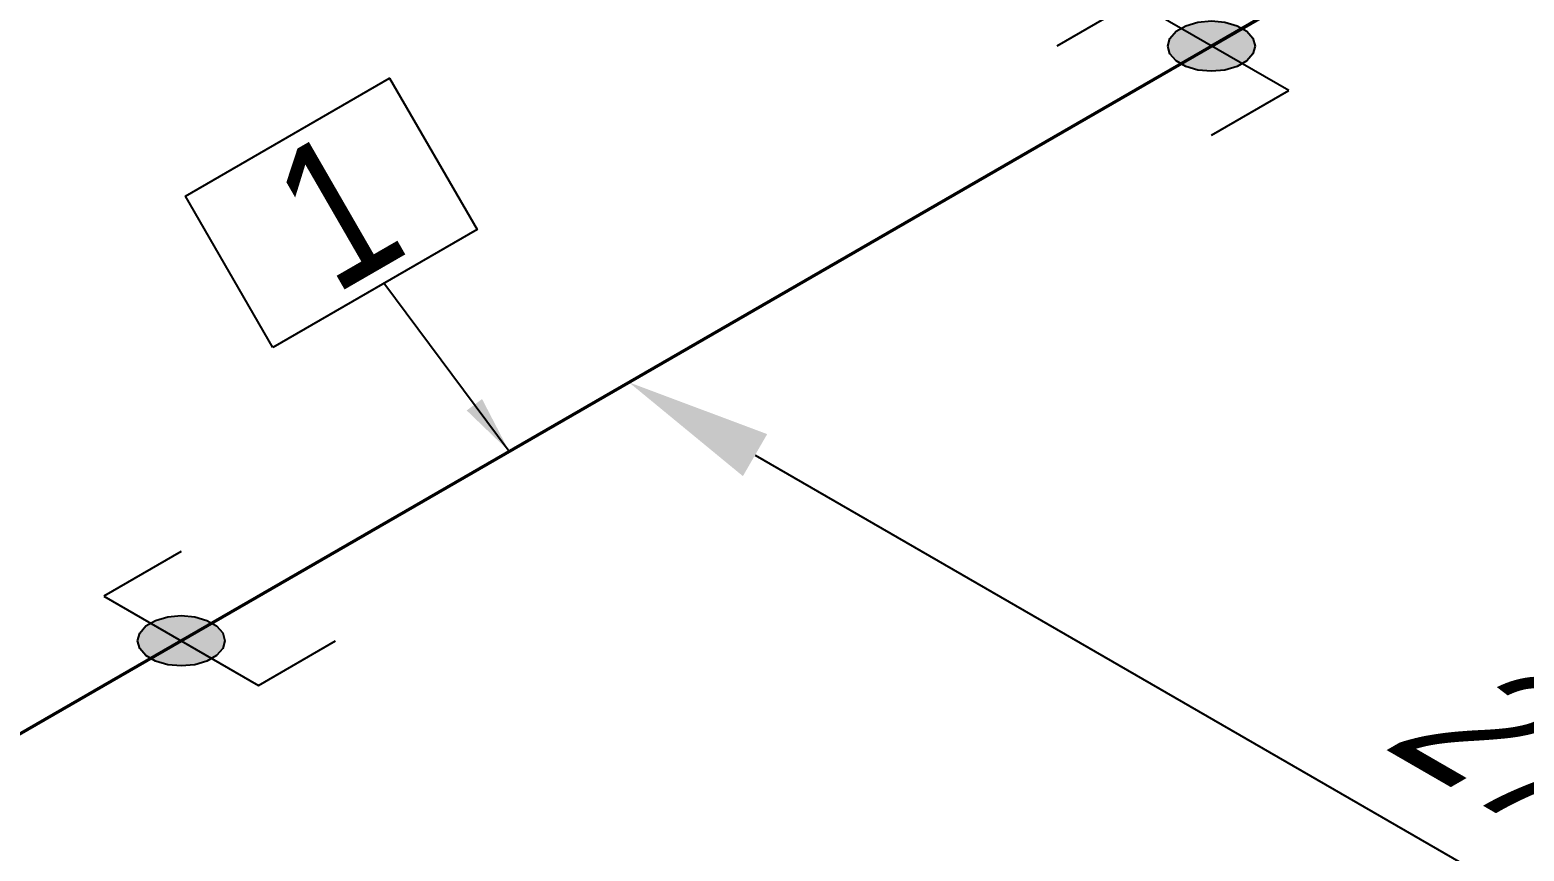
# Model space of a CAD drawing. Header units: millimetres. Extents: x 0 to 594, y 0 to 420.
# Drawn here: x 194.83 to 220.48, y 301.18 to 315.28 of the extents above; entities that cross this region are included whole.
import ezdxf
from ezdxf import colors
from ezdxf.entities.mleader import LeaderData, LeaderLine
from ezdxf.enums import TextEntityAlignment as Align
from ezdxf.math import Vec2, Vec3

# ---------------------------------------------------------------- set-up
doc = ezdxf.new("R2010")
doc.units = ezdxf.units.MM
doc.header["$LTSCALE"] = 0.25
for name, color, linetype in [('용접', 1, 'Continuous'), ('주석', 7, 'Continuous'), ('치수', 1, 'Continuous')]:
    doc.layers.add(name, color=color, linetype=linetype)
doc.layers.add('파이프 작은 보어', color=30, linetype='Continuous', lineweight=50)
doc.styles.add('AdskIsoAnnotation', font='arial.ttf', dxfattribs={"width": 0.8, "height": 1})
doc.styles.add('AdskIsoMetric', font='arial.ttf', dxfattribs={"width": 0.8, "height": 2.5})
doc.styles.add('AdskIsoMetric-30', font='arial.ttf', dxfattribs={"width": 0.8, "height": 2.5})
doc.styles.add('AdskIsoMetric30', font='arial.ttf', dxfattribs={"width": 0.8, "oblique": 30, "height": 2.5})
doc.styles.get("Standard").update_dxf_attribs({"font": 'arial.ttf'})
doc.dimstyles.new('AdskIsoMetric', dxfattribs={"dimtxt": 2.5, "dimasz": 2.5, "dimexe": 1, "dimexo": 2, "dimgap": 0.8, "dimtad": 1, "dimdec": 0, "dimrnd": 1, "dimzin": 0, "dimdsep": 46, "dimtxsty": 'AdskIsoMetric', "dimcen": 0, "dimclrt": 7, "dimadec": 0, "dimazin": 0, "dimtfac": 1, "dimtdec": 0, "dimtmove": 1, "dimatfit": 3, "dimfxl": 0, "dimfrac": 2, "dimtolj": 1, "dimtzin": 0, "dimarcsym": 0})

# ---------------------------------------------------------------- blocks, each defined once
blk = doc.blocks.new('*D81')
at = {"layer": 'Defpoints', "color": 0}
for p in [(192.122, 301.73), (233.407, 292.894), (220.417, 285.394)]:
    blk.add_point(p, dxfattribs=at)
at = {"layer": '치수', "color": 0, "lineweight": -2}
blk.add_line((207.277, 307.98), (231.242, 294.144), dxfattribs=at)
at = {"layer": '치수', "color": 0}
for points in [[(207.486, 308.341), (207.069, 307.619), (205.112, 309.23)], [(231.451, 294.505), (231.034, 293.783), (233.407, 292.894)]]:
    blk.add_solid(points, dxfattribs=at)
at = {"layer": '치수', "color": 7, "insert": (221.307, 302.498), "char_height": 2.5, "attachment_point": 5, "rotation": 330, "style": 'AdskIsoMetric30'}
blk.add_mtext('\\A1;2783', dxfattribs=at)
blk = doc.blocks.new('*D83')
at = {"layer": 'Defpoints', "color": 0}
for p in [(220.417, 318.066), (179.131, 309.23), (192.122, 301.73)]:
    blk.add_point(p, dxfattribs=at)
at = {"layer": '치수', "color": 0, "lineweight": -2}
for p, q in [((205.262, 324.316), (181.296, 310.48)), ((190.122, 302.885), (178.131, 309.808))]:
    blk.add_line(p, q, dxfattribs=at)
at = {"layer": '치수', "color": 0}
for points in [[(205.053, 324.677), (205.47, 323.956), (207.427, 325.566)], [(181.088, 310.841), (181.505, 310.119), (179.131, 309.23)]]:
    blk.add_solid(points, dxfattribs=at)
at = {"layer": '치수', "color": 7, "insert": (191.013, 318.707), "char_height": 2.5, "attachment_point": 5, "rotation": 30, "style": 'AdskIsoMetric-30'}
blk.add_mtext('\\A1;909', dxfattribs=at)
blk = doc.blocks.new('엘보우-17-Iso2DSkew90')
at = {"color": 0, "linetype": 'ByBlock', "lineweight": -2, "extrusion": (0, 0.816497, 0.57735)}
for p, q in [((5.303, 3.062), (0, 0)), ((0, 0), (5.303, -3.062)), ((0, 0), (0, 0))]:
    blk.add_line(p, q, dxfattribs=at)
blk = doc.blocks.new('엘보우-19-Iso2DSkew90')
at = {"color": 0, "linetype": 'ByBlock', "lineweight": -2, "extrusion": (1.58462e-10, -0.816497, -0.57735)}
for p, q in [((-5.303, 3.062), (0, 0)), ((0, 0), (-5.303, -3.062)), ((0, 0), (0, 0))]:
    blk.add_line(p, q, dxfattribs=at)
blk = doc.blocks.new('SocketWeld-1-IsoRight')
blk.add_hatch(color=256).paths.add_polyline_path([(0.0055, 0.0371), (0.0057, 0.0369), (0.006, 0.0367), (0.0062, 0.0365), (0.0064, 0.0363), (0.0066, 0.0361), (0.0068, 0.0359), (0.007, 0.0357), (0.0072, 0.0355), (0.0075, 0.0353), (0.0077, 0.0351), (0.0079, 0.0349), (0.0081, 0.0347), (0.0083, 0.0345), (0.0085, 0.0343), (0.0088, 0.0341), (0.009, 0.0339), (0.0092, 0.0337), (0.0094, 0.0334), (0.0096, 0.0332), (0.0098, 0.033), (0.01, 0.0328), (0.0103, 0.0326), (0.0105, 0.0324), (0.0107, 0.0322), (0.0109, 0.032), (0.0111, 0.0318), (0.0113, 0.0316), (0.0115, 0.0314), (0.0118, 0.0312), (0.012, 0.031), (0.0122, 0.0308), (0.0124, 0.0306), (0.0126, 0.0304), (0.0128, 0.0302), (0.013, 0.03), (0.0133, 0.0298), (0.0135, 0.0296), (0.0137, 0.0294), (0.0139, 0.0292), (0.0141, 0.0289), (0.0143, 0.0287), (0.0145, 0.0285), (0.0148, 0.0283), (0.015, 0.0281), (0.0152, 0.0279), (0.0154, 0.0277), (0.0156, 0.0275), (0.0158, 0.0273), (0.0161, 0.0271), (0.0161, 0.0271), (0.0162, 0.0268), (0.0164, 0.0266), (0.0166, 0.0263), (0.0168, 0.0261), (0.017, 0.0258), (0.0171, 0.0256), (0.0173, 0.0253), (0.0175, 0.025), (0.0177, 0.0248), (0.0179, 0.0245), (0.0181, 0.0243), (0.0182, 0.024), (0.0184, 0.0237), (0.0186, 0.0235), (0.0188, 0.0232), (0.019, 0.023), (0.0192, 0.0227), (0.0193, 0.0225), (0.0195, 0.0222), (0.0197, 0.0219), (0.0199, 0.0217), (0.0201, 0.0214), (0.0203, 0.0212), (0.0204, 0.0209), (0.0206, 0.0206), (0.0208, 0.0204), (0.021, 0.0201), (0.0212, 0.0199), (0.0213, 0.0196), (0.0215, 0.0193), (0.0217, 0.0191), (0.0219, 0.0188), (0.0221, 0.0186), (0.0223, 0.0183), (0.0224, 0.0181), (0.0226, 0.0178), (0.0228, 0.0175), (0.023, 0.0173), (0.0232, 0.017), (0.0234, 0.0168), (0.0235, 0.0165), (0.0237, 0.0162), (0.0239, 0.016), (0.0241, 0.0157), (0.0243, 0.0155), (0.0245, 0.0152), (0.0246, 0.015), (0.0248, 0.0147), (0.025, 0.0144), (0.025, 0.0144), (0.0251, 0.0141), (0.0253, 0.0139), (0.0254, 0.0136), (0.0255, 0.0133), (0.0257, 0.013), (0.0258, 0.0127), (0.0259, 0.0124), (0.0261, 0.0121), (0.0262, 0.0118), (0.0263, 0.0116), (0.0265, 0.0113), (0.0266, 0.011), (0.0267, 0.0107), (0.0269, 0.0104), (0.027, 0.0101), (0.0271, 0.0098), (0.0273, 0.0095), (0.0274, 0.0093), (0.0275, 0.009), (0.0277, 0.0087), (0.0278, 0.0084), (0.0279, 0.0081), (0.0281, 0.0078), (0.0282, 0.0075), (0.0283, 0.0072), (0.0284, 0.007), (0.0286, 0.0067), (0.0287, 0.0064), (0.0288, 0.0061), (0.029, 0.0058), (0.0291, 0.0055), (0.0292, 0.0052), (0.0294, 0.0049), (0.0295, 0.0047), (0.0296, 0.0044), (0.0298, 0.0041), (0.0299, 0.0038), (0.03, 0.0035), (0.0302, 0.0032), (0.0303, 0.0029), (0.0304, 0.0026), (0.0306, 0.0024), (0.0307, 0.0021), (0.0308, 0.0018), (0.031, 0.0015), (0.0311, 0.0012), (0.0312, 0.0009), (0.0314, 0.0006), (0.0315, 0.0003), (0.0315, 0.0003), (0.0316, 0.0001), (0.0316, -0.0002), (0.0317, -0.0005), (0.0318, -0.0008), (0.0319, -0.0011), (0.0319, -0.0014), (0.032, -0.0017), (0.0321, -0.002), (0.0321, -0.0022), (0.0322, -0.0025), (0.0323, -0.0028), (0.0323, -0.0031), (0.0324, -0.0034), (0.0325, -0.0037), (0.0325, -0.004), (0.0326, -0.0043), (0.0327, -0.0046), (0.0328, -0.0048), (0.0328, -0.0051), (0.0329, -0.0054), (0.033, -0.0057), (0.033, -0.006), (0.0331, -0.0063), (0.0332, -0.0066), (0.0332, -0.0069), (0.0333, -0.0071), (0.0334, -0.0074), (0.0335, -0.0077), (0.0335, -0.008), (0.0336, -0.0083), (0.0337, -0.0086), (0.0337, -0.0089), (0.0338, -0.0092), (0.0339, -0.0095), (0.0339, -0.0097), (0.034, -0.01), (0.0341, -0.0103), (0.0342, -0.0106), (0.0342, -0.0109), (0.0343, -0.0112), (0.0344, -0.0115), (0.0344, -0.0118), (0.0345, -0.012), (0.0346, -0.0123), (0.0346, -0.0126), (0.0347, -0.0129), (0.0348, -0.0132), (0.0349, -0.0135), (0.0349, -0.0138), (0.0349, -0.0138), (0.0349, -0.014), (0.0349, -0.0143), (0.0349, -0.0146), (0.0349, -0.0148), (0.0349, -0.0151), (0.0349, -0.0153), (0.0349, -0.0156), (0.0349, -0.0159), (0.0349, -0.0161), (0.0349, -0.0164), (0.0349, -0.0166), (0.0349, -0.0169), (0.0349, -0.0172), (0.0349, -0.0174), (0.0349, -0.0177), (0.0349, -0.0179), (0.0349, -0.0182), (0.0349, -0.0185), (0.0349, -0.0187), (0.0349, -0.019), (0.0349, -0.0192), (0.0349, -0.0195), (0.0349, -0.0198), (0.0349, -0.02), (0.0349, -0.0203), (0.0349, -0.0206), (0.0349, -0.0208), (0.0349, -0.0211), (0.0349, -0.0213), (0.0349, -0.0216), (0.0349, -0.0219), (0.0349, -0.0221), (0.0349, -0.0224), (0.0349, -0.0226), (0.0349, -0.0229), (0.0349, -0.0232), (0.0349, -0.0234), (0.0349, -0.0237), (0.0349, -0.0239), (0.0349, -0.0242), (0.0349, -0.0245), (0.0349, -0.0247), (0.0349, -0.025), (0.0349, -0.0252), (0.0349, -0.0255), (0.0349, -0.0258), (0.0349, -0.026), (0.0349, -0.0263), (0.0349, -0.0265), (0.0349, -0.0265), (0.0349, -0.0268), (0.0348, -0.027), (0.0347, -0.0272), (0.0346, -0.0274), (0.0346, -0.0276), (0.0345, -0.0278), (0.0344, -0.028), (0.0344, -0.0282), (0.0343, -0.0284), (0.0342, -0.0286), (0.0342, -0.0288), (0.0341, -0.029), (0.034, -0.0292), (0.0339, -0.0295), (0.0339, -0.0297), (0.0338, -0.0299), (0.0337, -0.0301), (0.0337, -0.0303), (0.0336, -0.0305), (0.0335, -0.0307), (0.0335, -0.0309), (0.0334, -0.0311), (0.0333, -0.0313), (0.0332, -0.0315), (0.0332, -0.0317), (0.0331, -0.0319), (0.033, -0.0322), (0.033, -0.0324), (0.0329, -0.0326), (0.0328, -0.0328), (0.0328, -0.033), (0.0327, -0.0332), (0.0326, -0.0334), (0.0325, -0.0336), (0.0325, -0.0338), (0.0324, -0.034), (0.0323, -0.0342), (0.0323, -0.0344), (0.0322, -0.0346), (0.0321, -0.0349), (0.0321, -0.0351), (0.032, -0.0353), (0.0319, -0.0355), (0.0319, -0.0357), (0.0318, -0.0359), (0.0317, -0.0361), (0.0316, -0.0363), (0.0316, -0.0365), (0.0315, -0.0367), (0.0315, -0.0367), (0.0314, -0.0369), (0.0312, -0.037), (0.0311, -0.0371), (0.031, -0.0373), (0.0308, -0.0374), (0.0307, -0.0375), (0.0306, -0.0377), (0.0304, -0.0378), (0.0303, -0.0379), (0.0302, -0.0381), (0.03, -0.0382), (0.0299, -0.0383), (0.0298, -0.0385), (0.0296, -0.0386), (0.0295, -0.0387), (0.0294, -0.0389), (0.0292, -0.039), (0.0291, -0.0391), (0.029, -0.0393), (0.0288, -0.0394), (0.0287, -0.0395), (0.0286, -0.0397), (0.0284, -0.0398), (0.0283, -0.0399), (0.0282, -0.0401), (0.0281, -0.0402), (0.0279, -0.0403), (0.0278, -0.0405), (0.0277, -0.0406), (0.0275, -0.0408), (0.0274, -0.0409), (0.0273, -0.041), (0.0271, -0.0412), (0.027, -0.0413), (0.0269, -0.0414), (0.0267, -0.0416), (0.0266, -0.0417), (0.0265, -0.0418), (0.0263, -0.042), (0.0262, -0.0421), (0.0261, -0.0422), (0.0259, -0.0424), (0.0258, -0.0425), (0.0257, -0.0426), (0.0255, -0.0428), (0.0254, -0.0429), (0.0253, -0.043), (0.0251, -0.0432), (0.025, -0.0433), (0.025, -0.0433), (0.0248, -0.0433), (0.0246, -0.0434), (0.0245, -0.0434), (0.0243, -0.0435), (0.0241, -0.0435), (0.0239, -0.0436), (0.0237, -0.0436), (0.0235, -0.0437), (0.0234, -0.0437), (0.0232, -0.0438), (0.023, -0.0438), (0.0228, -0.0439), (0.0226, -0.0439), (0.0224, -0.044), (0.0223, -0.044), (0.0221, -0.0441), (0.0219, -0.0441), (0.0217, -0.0442), (0.0215, -0.0442), (0.0213, -0.0443), (0.0212, -0.0443), (0.021, -0.0444), (0.0208, -0.0444), (0.0206, -0.0444), (0.0204, -0.0445), (0.0203, -0.0445), (0.0201, -0.0446), (0.0199, -0.0446), (0.0197, -0.0447), (0.0195, -0.0447), (0.0193, -0.0448), (0.0192, -0.0448), (0.019, -0.0449), (0.0188, -0.0449), (0.0186, -0.045), (0.0184, -0.045), (0.0182, -0.0451), (0.0181, -0.0451), (0.0179, -0.0452), (0.0177, -0.0452), (0.0175, -0.0453), (0.0173, -0.0453), (0.0171, -0.0454), (0.017, -0.0454), (0.0168, -0.0455), (0.0166, -0.0455), (0.0164, -0.0455), (0.0162, -0.0456), (0.0161, -0.0456), (0.0161, -0.0456), (0.0158, -0.0456), (0.0156, -0.0456), (0.0154, -0.0455), (0.0152, -0.0455), (0.015, -0.0454), (0.0148, -0.0454), (0.0145, -0.0453), (0.0143, -0.0453), (0.0141, -0.0453), (0.0139, -0.0452), (0.0137, -0.0452), (0.0135, -0.0451), (0.0133, -0.0451), (0.013, -0.045), (0.0128, -0.045), (0.0126, -0.0449), (0.0124, -0.0449), (0.0122, -0.0449), (0.012, -0.0448), (0.0118, -0.0448), (0.0115, -0.0447), (0.0113, -0.0447), (0.0111, -0.0446), (0.0109, -0.0446), (0.0107, -0.0446), (0.0105, -0.0445), (0.0103, -0.0445), (0.01, -0.0444), (0.0098, -0.0444), (0.0096, -0.0443), (0.0094, -0.0443), (0.0092, -0.0443), (0.009, -0.0442), (0.0088, -0.0442), (0.0085, -0.0441), (0.0083, -0.0441), (0.0081, -0.044), (0.0079, -0.044), (0.0077, -0.0439), (0.0075, -0.0439), (0.0072, -0.0439), (0.007, -0.0438), (0.0068, -0.0438), (0.0066, -0.0437), (0.0064, -0.0437), (0.0062, -0.0436), (0.006, -0.0436), (0.0057, -0.0436), (0.0055, -0.0435), (0.0055, -0.0435), (0.0053, -0.0434), (0.0051, -0.0433), (0.0049, -0.0431), (0.0046, -0.043), (0.0044, -0.0429), (0.0042, -0.0427), (0.004, -0.0426), (0.0037, -0.0425), (0.0035, -0.0423), (0.0033, -0.0422), (0.003, -0.0421), (0.0028, -0.042), (0.0026, -0.0418), (0.0024, -0.0417), (0.0021, -0.0416), (0.0019, -0.0414), (0.0017, -0.0413), (0.0015, -0.0412), (0.0012, -0.041), (0.001, -0.0409), (0.0008, -0.0408), (0.0006, -0.0406), (0.0003, -0.0405), (0.0001, -0.0404), (-0.0001, -0.0403), (-0.0003, -0.0401), (-0.0006, -0.04), (-0.0008, -0.0399), (-0.001, -0.0397), (-0.0012, -0.0396), (-0.0015, -0.0395), (-0.0017, -0.0393), (-0.0019, -0.0392), (-0.0021, -0.0391), (-0.0024, -0.039), (-0.0026, -0.0388), (-0.0028, -0.0387), (-0.003, -0.0386), (-0.0033, -0.0384), (-0.0035, -0.0383), (-0.0037, -0.0382), (-0.004, -0.038), (-0.0042, -0.0379), (-0.0044, -0.0378), (-0.0046, -0.0377), (-0.0049, -0.0375), (-0.0051, -0.0374), (-0.0053, -0.0373), (-0.0055, -0.0371), (-0.0055, -0.0371), (-0.0057, -0.0369), (-0.006, -0.0367), (-0.0062, -0.0365), (-0.0064, -0.0363), (-0.0066, -0.0361), (-0.0068, -0.0359), (-0.007, -0.0357), (-0.0072, -0.0355), (-0.0075, -0.0353), (-0.0077, -0.0351), (-0.0079, -0.0349), (-0.0081, -0.0347), (-0.0083, -0.0345), (-0.0085, -0.0343), (-0.0088, -0.0341), (-0.009, -0.0339), (-0.0092, -0.0337), (-0.0094, -0.0334), (-0.0096, -0.0332), (-0.0098, -0.033), (-0.01, -0.0328), (-0.0103, -0.0326), (-0.0105, -0.0324), (-0.0107, -0.0322), (-0.0109, -0.032), (-0.0111, -0.0318), (-0.0113, -0.0316), (-0.0115, -0.0314), (-0.0118, -0.0312), (-0.012, -0.031), (-0.0122, -0.0308), (-0.0124, -0.0306), (-0.0126, -0.0304), (-0.0128, -0.0302), (-0.013, -0.03), (-0.0133, -0.0298), (-0.0135, -0.0296), (-0.0137, -0.0294), (-0.0139, -0.0292), (-0.0141, -0.0289), (-0.0143, -0.0287), (-0.0145, -0.0285), (-0.0148, -0.0283), (-0.015, -0.0281), (-0.0152, -0.0279), (-0.0154, -0.0277), (-0.0156, -0.0275), (-0.0158, -0.0273), (-0.0161, -0.0271), (-0.0161, -0.0271), (-0.0162, -0.0268), (-0.0164, -0.0266), (-0.0166, -0.0263), (-0.0168, -0.0261), (-0.017, -0.0258), (-0.0171, -0.0256), (-0.0173, -0.0253), (-0.0175, -0.025), (-0.0177, -0.0248), (-0.0179, -0.0245), (-0.0181, -0.0243), (-0.0182, -0.024), (-0.0184, -0.0237), (-0.0186, -0.0235), (-0.0188, -0.0232), (-0.019, -0.023), (-0.0192, -0.0227), (-0.0193, -0.0225), (-0.0195, -0.0222), (-0.0197, -0.0219), (-0.0199, -0.0217), (-0.0201, -0.0214), (-0.0203, -0.0212), (-0.0204, -0.0209), (-0.0206, -0.0206), (-0.0208, -0.0204), (-0.021, -0.0201), (-0.0212, -0.0199), (-0.0213, -0.0196), (-0.0215, -0.0193), (-0.0217, -0.0191), (-0.0219, -0.0188), (-0.0221, -0.0186), (-0.0223, -0.0183), (-0.0224, -0.0181), (-0.0226, -0.0178), (-0.0228, -0.0175), (-0.023, -0.0173), (-0.0232, -0.017), (-0.0234, -0.0168), (-0.0235, -0.0165), (-0.0237, -0.0162), (-0.0239, -0.016), (-0.0241, -0.0157), (-0.0243, -0.0155), (-0.0245, -0.0152), (-0.0246, -0.015), (-0.0248, -0.0147), (-0.025, -0.0144), (-0.025, -0.0144), (-0.0251, -0.0141), (-0.0253, -0.0139), (-0.0254, -0.0136), (-0.0255, -0.0133), (-0.0257, -0.013), (-0.0258, -0.0127), (-0.0259, -0.0124), (-0.0261, -0.0121), (-0.0262, -0.0118), (-0.0263, -0.0116), (-0.0265, -0.0113), (-0.0266, -0.011), (-0.0267, -0.0107), (-0.0269, -0.0104), (-0.027, -0.0101), (-0.0271, -0.0098), (-0.0273, -0.0095), (-0.0274, -0.0093), (-0.0275, -0.009), (-0.0277, -0.0087), (-0.0278, -0.0084), (-0.0279, -0.0081), (-0.0281, -0.0078), (-0.0282, -0.0075), (-0.0283, -0.0072), (-0.0284, -0.007), (-0.0286, -0.0067), (-0.0287, -0.0064), (-0.0288, -0.0061), (-0.029, -0.0058), (-0.0291, -0.0055), (-0.0292, -0.0052), (-0.0294, -0.0049), (-0.0295, -0.0047), (-0.0296, -0.0044), (-0.0298, -0.0041), (-0.0299, -0.0038), (-0.03, -0.0035), (-0.0302, -0.0032), (-0.0303, -0.0029), (-0.0304, -0.0026), (-0.0306, -0.0024), (-0.0307, -0.0021), (-0.0308, -0.0018), (-0.031, -0.0015), (-0.0311, -0.0012), (-0.0312, -0.0009), (-0.0314, -0.0006), (-0.0315, -0.0003), (-0.0315, -0.0003), (-0.0316, -0.0001), (-0.0316, 0.0002), (-0.0317, 0.0005), (-0.0318, 0.0008), (-0.0319, 0.0011), (-0.0319, 0.0014), (-0.032, 0.0017), (-0.0321, 0.002), (-0.0321, 0.0022), (-0.0322, 0.0025), (-0.0323, 0.0028), (-0.0323, 0.0031), (-0.0324, 0.0034), (-0.0325, 0.0037), (-0.0325, 0.004), (-0.0326, 0.0043), (-0.0327, 0.0046), (-0.0328, 0.0048), (-0.0328, 0.0051), (-0.0329, 0.0054), (-0.033, 0.0057), (-0.033, 0.006), (-0.0331, 0.0063), (-0.0332, 0.0066), (-0.0332, 0.0069), (-0.0333, 0.0071), (-0.0334, 0.0074), (-0.0335, 0.0077), (-0.0335, 0.008), (-0.0336, 0.0083), (-0.0337, 0.0086), (-0.0337, 0.0089), (-0.0338, 0.0092), (-0.0339, 0.0095), (-0.0339, 0.0097), (-0.034, 0.01), (-0.0341, 0.0103), (-0.0342, 0.0106), (-0.0342, 0.0109), (-0.0343, 0.0112), (-0.0344, 0.0115), (-0.0344, 0.0118), (-0.0345, 0.012), (-0.0346, 0.0123), (-0.0346, 0.0126), (-0.0347, 0.0129), (-0.0348, 0.0132), (-0.0349, 0.0135), (-0.0349, 0.0138), (-0.0349, 0.0138), (-0.0349, 0.014), (-0.0349, 0.0143), (-0.0349, 0.0146), (-0.0349, 0.0148), (-0.0349, 0.0151), (-0.0349, 0.0153), (-0.0349, 0.0156), (-0.0349, 0.0159), (-0.0349, 0.0161), (-0.0349, 0.0164), (-0.0349, 0.0166), (-0.0349, 0.0169), (-0.0349, 0.0172), (-0.0349, 0.0174), (-0.0349, 0.0177), (-0.0349, 0.0179), (-0.0349, 0.0182), (-0.0349, 0.0185), (-0.0349, 0.0187), (-0.0349, 0.019), (-0.0349, 0.0192), (-0.0349, 0.0195), (-0.0349, 0.0198), (-0.0349, 0.02), (-0.0349, 0.0203), (-0.0349, 0.0206), (-0.0349, 0.0208), (-0.0349, 0.0211), (-0.0349, 0.0213), (-0.0349, 0.0216), (-0.0349, 0.0219), (-0.0349, 0.0221), (-0.0349, 0.0224), (-0.0349, 0.0226), (-0.0349, 0.0229), (-0.0349, 0.0232), (-0.0349, 0.0234), (-0.0349, 0.0237), (-0.0349, 0.0239), (-0.0349, 0.0242), (-0.0349, 0.0245), (-0.0349, 0.0247), (-0.0349, 0.025), (-0.0349, 0.0252), (-0.0349, 0.0255), (-0.0349, 0.0258), (-0.0349, 0.026), (-0.0349, 0.0263), (-0.0349, 0.0265), (-0.0349, 0.0265), (-0.0349, 0.0268), (-0.0348, 0.027), (-0.0347, 0.0272), (-0.0346, 0.0274), (-0.0346, 0.0276), (-0.0345, 0.0278), (-0.0344, 0.028), (-0.0344, 0.0282), (-0.0343, 0.0284), (-0.0342, 0.0286), (-0.0342, 0.0288), (-0.0341, 0.029), (-0.034, 0.0292), (-0.0339, 0.0295), (-0.0339, 0.0297), (-0.0338, 0.0299), (-0.0337, 0.0301), (-0.0337, 0.0303), (-0.0336, 0.0305), (-0.0335, 0.0307), (-0.0335, 0.0309), (-0.0334, 0.0311), (-0.0333, 0.0313), (-0.0332, 0.0315), (-0.0332, 0.0317), (-0.0331, 0.0319), (-0.033, 0.0322), (-0.033, 0.0324), (-0.0329, 0.0326), (-0.0328, 0.0328), (-0.0328, 0.033), (-0.0327, 0.0332), (-0.0326, 0.0334), (-0.0325, 0.0336), (-0.0325, 0.0338), (-0.0324, 0.034), (-0.0323, 0.0342), (-0.0323, 0.0344), (-0.0322, 0.0346), (-0.0321, 0.0349), (-0.0321, 0.0351), (-0.032, 0.0353), (-0.0319, 0.0355), (-0.0319, 0.0357), (-0.0318, 0.0359), (-0.0317, 0.0361), (-0.0316, 0.0363), (-0.0316, 0.0365), (-0.0315, 0.0367), (-0.0315, 0.0367), (-0.0314, 0.0369), (-0.0312, 0.037), (-0.0311, 0.0371), (-0.031, 0.0373), (-0.0308, 0.0374), (-0.0307, 0.0375), (-0.0306, 0.0377), (-0.0304, 0.0378), (-0.0303, 0.0379), (-0.0302, 0.0381), (-0.03, 0.0382), (-0.0299, 0.0383), (-0.0298, 0.0385), (-0.0296, 0.0386), (-0.0295, 0.0387), (-0.0294, 0.0389), (-0.0292, 0.039), (-0.0291, 0.0391), (-0.029, 0.0393), (-0.0288, 0.0394), (-0.0287, 0.0395), (-0.0286, 0.0397), (-0.0284, 0.0398), (-0.0283, 0.0399), (-0.0282, 0.0401), (-0.0281, 0.0402), (-0.0279, 0.0403), (-0.0278, 0.0405), (-0.0277, 0.0406), (-0.0275, 0.0408), (-0.0274, 0.0409), (-0.0273, 0.041), (-0.0271, 0.0412), (-0.027, 0.0413), (-0.0269, 0.0414), (-0.0267, 0.0416), (-0.0266, 0.0417), (-0.0265, 0.0418), (-0.0263, 0.042), (-0.0262, 0.0421), (-0.0261, 0.0422), (-0.0259, 0.0424), (-0.0258, 0.0425), (-0.0257, 0.0426), (-0.0255, 0.0428), (-0.0254, 0.0429), (-0.0253, 0.043), (-0.0251, 0.0432), (-0.025, 0.0433), (-0.025, 0.0433), (-0.0248, 0.0433), (-0.0246, 0.0434), (-0.0245, 0.0434), (-0.0243, 0.0435), (-0.0241, 0.0435), (-0.0239, 0.0436), (-0.0237, 0.0436), (-0.0235, 0.0437), (-0.0234, 0.0437), (-0.0232, 0.0438), (-0.023, 0.0438), (-0.0228, 0.0439), (-0.0226, 0.0439), (-0.0224, 0.044), (-0.0223, 0.044), (-0.0221, 0.0441), (-0.0219, 0.0441), (-0.0217, 0.0442), (-0.0215, 0.0442), (-0.0213, 0.0443), (-0.0212, 0.0443), (-0.021, 0.0444), (-0.0208, 0.0444), (-0.0206, 0.0444), (-0.0204, 0.0445), (-0.0203, 0.0445), (-0.0201, 0.0446), (-0.0199, 0.0446), (-0.0197, 0.0447), (-0.0195, 0.0447), (-0.0193, 0.0448), (-0.0192, 0.0448), (-0.019, 0.0449), (-0.0188, 0.0449), (-0.0186, 0.045), (-0.0184, 0.045), (-0.0182, 0.0451), (-0.0181, 0.0451), (-0.0179, 0.0452), (-0.0177, 0.0452), (-0.0175, 0.0453), (-0.0173, 0.0453), (-0.0171, 0.0454), (-0.017, 0.0454), (-0.0168, 0.0455), (-0.0166, 0.0455), (-0.0164, 0.0455), (-0.0162, 0.0456), (-0.0161, 0.0456), (-0.0161, 0.0456), (-0.0158, 0.0456), (-0.0156, 0.0456), (-0.0154, 0.0455), (-0.0152, 0.0455), (-0.015, 0.0454), (-0.0148, 0.0454), (-0.0145, 0.0453), (-0.0143, 0.0453), (-0.0141, 0.0453), (-0.0139, 0.0452), (-0.0137, 0.0452), (-0.0135, 0.0451), (-0.0133, 0.0451), (-0.013, 0.045), (-0.0128, 0.045), (-0.0126, 0.0449), (-0.0124, 0.0449), (-0.0122, 0.0449), (-0.012, 0.0448), (-0.0118, 0.0448), (-0.0115, 0.0447), (-0.0113, 0.0447), (-0.0111, 0.0446), (-0.0109, 0.0446), (-0.0107, 0.0446), (-0.0105, 0.0445), (-0.0103, 0.0445), (-0.01, 0.0444), (-0.0098, 0.0444), (-0.0096, 0.0443), (-0.0094, 0.0443), (-0.0092, 0.0443), (-0.009, 0.0442), (-0.0088, 0.0442), (-0.0085, 0.0441), (-0.0083, 0.0441), (-0.0081, 0.044), (-0.0079, 0.044), (-0.0077, 0.0439), (-0.0075, 0.0439), (-0.0072, 0.0439), (-0.007, 0.0438), (-0.0068, 0.0438), (-0.0066, 0.0437), (-0.0064, 0.0437), (-0.0062, 0.0436), (-0.006, 0.0436), (-0.0057, 0.0436), (-0.0055, 0.0435), (-0.0055, 0.0435), (-0.0053, 0.0434), (-0.0051, 0.0433), (-0.0049, 0.0431), (-0.0046, 0.043), (-0.0044, 0.0429), (-0.0042, 0.0427), (-0.004, 0.0426), (-0.0037, 0.0425), (-0.0035, 0.0423), (-0.0033, 0.0422), (-0.003, 0.0421), (-0.0028, 0.042), (-0.0026, 0.0418), (-0.0024, 0.0417), (-0.0021, 0.0416), (-0.0019, 0.0414), (-0.0017, 0.0413), (-0.0015, 0.0412), (-0.0012, 0.041), (-0.001, 0.0409), (-0.0008, 0.0408), (-0.0006, 0.0406), (-0.0003, 0.0405), (-0.0001, 0.0404), (0.0001, 0.0403), (0.0003, 0.0401), (0.0006, 0.04), (0.0008, 0.0399), (0.001, 0.0397), (0.0012, 0.0396), (0.0015, 0.0395), (0.0017, 0.0393), (0.0019, 0.0392), (0.0021, 0.0391), (0.0024, 0.039), (0.0026, 0.0388), (0.0028, 0.0387), (0.003, 0.0386), (0.0033, 0.0384), (0.0035, 0.0383), (0.0037, 0.0382), (0.004, 0.038), (0.0042, 0.0379), (0.0044, 0.0378), (0.0046, 0.0377), (0.0049, 0.0375), (0.0051, 0.0374), (0.0053, 0.0373)], flags=0)
at = {"color": 0, "linetype": 'ByBlock', "lineweight": -2, "extrusion": (0.707107, 0.408248, -0.57735)}
for p, q in [((0, 0.1021), (-0.0884, 0.1531)), ((0, -0.1021), (0, 0.1021)), ((-0.0349, 0.0265), (-0.0315, 0.0367)), ((-0.0315, 0.0367), (-0.025, 0.0433)), ((-0.025, 0.0433), (-0.0161, 0.0456)), ((-0.0161, 0.0456), (-0.0055, 0.0435)), ((-0.0055, 0.0435), (0.0055, 0.0371)), ((0.0055, 0.0371), (0.0161, 0.0271)), ((-0.0349, 0.0138), (-0.0349, 0.0265)), ((0.0161, 0.0271), (0.025, 0.0144)), ((-0.0315, -0.0003), (-0.0349, 0.0138)), ((0.025, 0.0144), (0.0315, 0.0003)), ((0.0315, 0.0003), (0.0349, -0.0138)), ((-0.025, -0.0144), (-0.0315, -0.0003)), ((-0.0161, -0.0271), (-0.025, -0.0144)), ((0.0349, -0.0138), (0.0349, -0.0265)), ((-0.0055, -0.0371), (-0.0161, -0.0271)), ((0.0349, -0.0265), (0.0315, -0.0367)), ((-0.0884, -0.051), (0, -0.1021)), ((0.0055, -0.0435), (-0.0055, -0.0371)), ((0.0161, -0.0456), (0.0055, -0.0435)), ((0.025, -0.0433), (0.0161, -0.0456)), ((0.0315, -0.0367), (0.025, -0.0433))]:
    blk.add_line(p, q, dxfattribs=at)
blk = doc.blocks.new('AnnoRect')
at = {"color": 0, "linetype": 'ByBlock', "lineweight": -2}
blk.add_wipeout([(-0.81, -0.6), (-0.81, 0.6), (0.81, 0.6), (0.81, -0.6)], dxfattribs=at)
blk.add_lwpolyline([(-0.81, -0.6), (-0.81, 0.6), (0.81, 0.6), (0.81, -0.6)], close=True, dxfattribs=at)
at = {"color": 0, "linetype": 'ByBlock', "lineweight": -2, "style": 'AdskIsoAnnotation', "width": 0.8}
blk.add_attdef('XX', text='', height=1, dxfattribs=at).set_placement((0, 0), align=Align.MIDDLE_CENTER)

msp = doc.modelspace()

# ---------------------------------------------------------------- linework, layer by layer
at = {"layer": '파이프 작은 보어'}
msp.add_lwpolyline([(215.1137, 315.0046), (197.4251, 304.7921)], dxfattribs=at)

# ---------------------------------------------------------------- block references
at = {"layer": '용접', "xscale": 15, "yscale": 15, "zscale": 15}
for p, rotation in [((215.1137, 315.0046), 60.00000000555771), ((197.4251, 304.7921), 240.0000000055577)]:
    msp.add_blockref('SocketWeld-1-IsoRight', p, dxfattribs=dict(at, rotation=rotation))
at = {"layer": '파이프 작은 보어'}
for name, p in [('엘보우-19-Iso2DSkew90', (220.417, 318.0665)), ('엘보우-17-Iso2DSkew90', (192.1218, 301.7302))]:
    msp.add_blockref(name, p, dxfattribs=at)

# ---------------------------------------------------------------- dimensions: what is measured, and where the dimension line sits
at = {"layer": '치수'}
for base, p1, p2, angle, text, override, picture, middle in [((179.1314, 309.2302), (220.417, 318.0665), (192.1218, 301.7302), 210, '909', {"dimtad": 0, "dimlfac": 27.833186, "dimtxsty": 'AdskIsoMetric-30', "dimse1": 1, "dimse2": 0, "dimsd1": 0, "dimsd2": 0, "dimtmove": 1}, '*D83', (191.0127, 318.7068)), ((233.4074, 292.894), (192.1218, 301.7302), (220.417, 285.394), 330, '2783', {"dimtad": 0, "dimlfac": 85.192526, "dimtxsty": 'AdskIsoMetric30', "dimse1": 1, "dimse2": 1, "dimsd1": 0, "dimsd2": 0, "dimtmove": 1}, '*D81', (221.307, 302.498))]:
    dim = msp.add_linear_dim(base=base, p1=p1, p2=p2, angle=angle, text=text, dimstyle='AdskIsoMetric', override=override, dxfattribs=at)
    dim.commit()
    dim.dimension.update_dxf_attribs({"geometry": picture, "text_midpoint": middle, "dimtype": 160})

# ---------------------------------------------------------------- leaders
at = {"layer": '주석'}
ml = msp.add_multileader_mtext('Standard', dxfattribs=at)
ml.set_content('')
ml.set_leader_properties()
ml.build(insert=Vec2(0, 0))
ml.multileader.update_dxf_attribs({"dogleg_length": 0, "arrow_head_size": 0})
ctx = ml.context
ctx.base_point, ctx.arrow_head_size, ctx.plane_origin = Vec3(200.903, 310.9312), 0, Vec3(0, 13.1419)
notes = []
notes.append((ctx, [(0, (1, 1, 0), (200.903, 310.9312), (-1, 0), 0, [(0, [(203.0568, 308.0435)], 0, [])])]))
ctx.mtext, ml.multileader.dxf.content_type = None, 0
for ctx, leaders in notes:
    for number, flags, end, landing, length, lines in leaders:
        leader = LeaderData()
        leader.index, (leader.has_last_leader_line, leader.has_dogleg_vector, leader.attachment_direction) = number, flags
        leader.last_leader_point, leader.dogleg_vector, leader.dogleg_length = Vec3(end), Vec3(landing), length
        for number, points, colour, breaks in lines:
            line = LeaderLine()
            line.index, line.vertices, line.color, line.breaks = number, Vec3.list(points), colors.encode_raw_color(colour), breaks
            leader.lines.append(line)
        ctx.leaders.append(leader)

# ---------------------------------------------------------------- next in the draw order: block references
ref = msp.add_blockref('AnnoRect', (200, 312.1419), dxfattribs=dict(at, xscale=2.5, yscale=2.5, zscale=2.5, rotation=30.0000000083095))
ref.add_attrib('XX_001', '1', (200.0451, 310.7186), dxfattribs={"layer": '0', "color": 0, "linetype": 'ByBlock', "lineweight": -2, "height": 2.5, "rotation": 30, "style": 'AdskIsoAnnotation', "width": 0.8})

doc.saveas('drawing.dxf')
